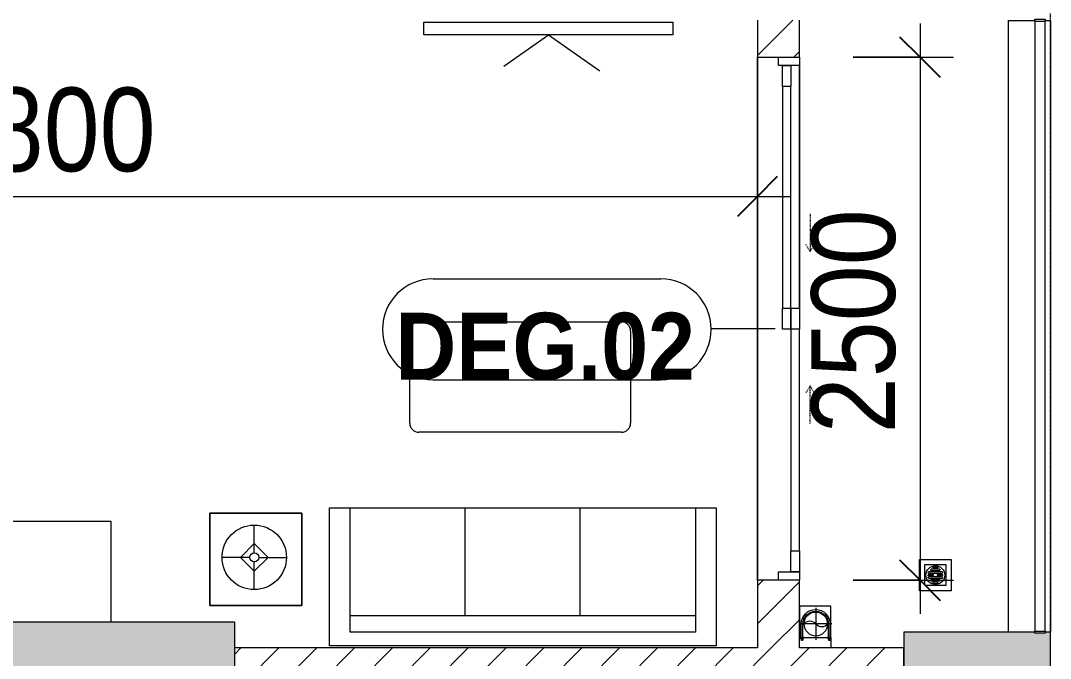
# Model space of a CAD drawing. Header units: millimetres. Extents: x 962 to 241049, y -15958 to 84407.
# Drawn here: x 185509 to 190432, y 61787 to 64835 of the extents above; entities that cross this region are included whole.
import ezdxf

# ---------------------------------------------------------------- set-up
doc = ezdxf.new("R2010")
doc.units = ezdxf.units.MM
for name, pattern in [('Dash', [6, 3, -3]), ('Grid Line', [22.225, 12.7, -3.175, 3.175, -3.175]), ('IMPORT-CENTER _3_', [10.16, 6.35, -1.27, 1.27, -1.27])]:
    doc.linetypes.add(name, pattern=pattern)
for name, color, linetype, lineweight in [('0-1', 7, 'Continuous', 5), ('A-ANNO-DIMS', 211, 'Continuous', 9), ('A-ANNO-DIMS-160', 211, 'Continuous', 9), ('A-DOOR', 31, 'Continuous', 9), ('A-DOOR-FRAM', 31, 'Continuous', 9), ('A-DOOR-HDLN', 31, 'Dash', 9), ('A-DOOR-IDEN', 31, 'Continuous', 9), ('A-FLOR-2', 9, 'Continuous', 9), ('A-FLOR-HRAL', 11, 'Continuous', 9), ('A-WALL', 113, 'Continuous', 9), ('A-WALL-3', 113, 'Continuous', 18), ('A-WALL-PATT-2', 111, 'Continuous', 9), ('G-IMPT', 8, 'Continuous', 9), ('G-IMPT-2', 8, 'IMPORT-CENTER _3_', 9), ('I-FURN', 30, 'Continuous', 9), ('I-FURN-1', 254, 'Continuous', 9), ('M-EQPM', 50, 'Continuous', 9), ('S-COLS', 52, 'Continuous', 9), ('S-COLS-1', 52, 'Continuous', 5), ('S-COLS-2', 7, 'Continuous', 18), ('S-COLS-3', 250, 'Continuous', 9), ('S-GRID-1', 1, 'Grid Line', 9)]:
    doc.layers.add(name, color=color, linetype=linetype, lineweight=lineweight)
doc.styles.add('Arial_B_5', font='arialbd_0.ttf', dxfattribs={"width": 0.9, "height": 320})
doc.styles.add('UTM Avo', font='UTM Avo.ttf', dxfattribs={"width": 0.9, "height": 400})
doc.dimstyles.new('1_Dim_chi_tiet_2_5_1', dxfattribs={"dimscale": 304.8, "dimtxt": 399.720379, "dimasz": 0.629921, "dimexe": 0.524934, "dimexo": 0.0625, "dimgap": 0.052493, "dimtad": 1, "dimdec": 0, "dimrnd": 5, "dimzin": 0, "dimdsep": 46, "dimtxsty": 'UTM Avo', "dimblk1": 'OBLIQUE', "dimblk2": 'OBLIQUE', "dimsah": 1, "dimcen": 0.09, "dimdle": 0.524934, "dimazin": 0, "dimtfac": 1, "dimtdec": 4, "dimtix": 1, "dimtmove": 0, "dimatfit": 3, "dimfxl": 1.049869, "dimfxlon": 1, "dimtvp": 1, "dimtolj": 1, "dimtzin": 0, "dimarcsym": 2})
pattern_1 = [(45, (63179.03, 0), (-90.50967, 90.50967), [])]

# ---------------------------------------------------------------- blocks, each defined once
blk = doc.blocks.new('M_Concrete-Rectangular-Column2 - 450x1300-812578-TKCS_MB TẦNG 1')
at = {"layer": 'S-COLS'}
blk.add_hatch(color=256, dxfattribs=at).paths.add_polyline_path([(-650, 225), (-650, -225), (650, -225), (650, 225), (-180.7, 225)])
at = {"layer": 'S-COLS-2'}
for p, q in [((-650, 225), (650, 225)), ((-650, -225), (-650, 225)), ((650, 225), (650, -225)), ((650, -225), (-650, -225))]:
    blk.add_line(p, q, dxfattribs=at)
blk = doc.blocks.new('NCV_TKTC_KET CAU_rvt-1-TKCS_MB TẦNG 1')
at = {"layer": 'S-COLS-1'}
blk.add_hatch(color=256, dxfattribs=at).paths.add_polyline_path([(127252.6, 61561.9), (127252.6, 61911.9), (127227.6, 61911.9), (127227.6, 61906.9), (127177.6, 61906.9), (127177.6, 61911.9), (126552.6, 61911.9), (126552.6, 61561.9)])
at = {"layer": 'S-COLS-2'}
for p, q in [((127177.6, 61911.9), (126552.6, 61911.9)), ((126552.6, 61911.9), (126552.6, 61561.9)), ((127252.6, 61911.9), (127227.6, 61911.9)), ((127252.6, 61561.9), (127252.6, 61911.9))]:
    blk.add_line(p, q, dxfattribs=at)
at = {"layer": 'S-COLS-3'}
blk.add_blockref('M_Concrete-Rectangular-Column2 - 450x1300-812578-TKCS_MB TẦNG 1', (122702.6, 61736.9), dxfattribs=at)
blk = doc.blocks.new('LOBBY_SOFA_1 - LOBBY_SOFA_1-851489-TKCS_MB TẦNG 1')
at = {"layer": 'I-FURN'}
for p, q in [((-2128.3, 1548.5), (-1160.3, 1548.5)), ((-2172.3, 1064.5), (-2172.3, 1504.5)), ((-1116.3, 1504.5), (-1116.3, 1064.5)), ((-1160.3, 1020.5), (-2128.3, 1020.5)), ((-2556, 660), (-708, 660)), ((-2556, 0), (-2556, 660)), ((-2457, 66), (-2457, 660)), ((-1907, 143), (-1907, 660)), ((-1357, 143), (-1357, 660)), ((-807, 660), (-807, 66)), ((-708, 660), (-708, 0)), ((-2688.2, 633.5), (-3128.2, 633.5)), ((-3128.2, 633.5), (-3128.2, 193.5)), ((-2688.2, 193.5), (-2688.2, 633.5)), ((-2915.4, 445), (-2915.4, 577)), ((-2981.4, 423), (-2915.4, 489)), ((-2915.4, 489), (-2849.4, 423)), ((-2937.4, 423), (-3069.4, 423)), ((-2915.4, 357), (-2981.4, 423)), ((-2849.4, 423), (-2915.4, 357)), ((-2915.4, 269), (-2915.4, 401)), ((-2893.4, 423), (-2761.4, 423)), ((-3128.2, 193.5), (-2688.2, 193.5)), ((-807, 143), (-2457, 143)), ((-807, 66), (-2457, 66)), ((-708, 0), (-2556, 0))]:
    blk.add_line(p, q, dxfattribs=at)
for radius in [154, 22]:
    blk.add_circle((-2915.4, 423), radius, dxfattribs=at)
for centre, start, end in [((-2128.3, 1504.5), 90, 180), ((-1160.3, 1504.5), 0, 90), ((-2128.3, 1064.5), 180, 270), ((-1160.3, 1064.5), 270, 0)]:
    blk.add_arc(centre, 44, start, end, dxfattribs=at)
at = {"layer": 'I-FURN-1'}
for p, q in [((-2128.3, 1548.5), (-1160.3, 1548.5)), ((-2172.3, 1064.5), (-2172.3, 1504.5)), ((-1116.3, 1504.5), (-1116.3, 1064.5)), ((-1160.3, 1020.5), (-2128.3, 1020.5)), ((-2556, 660), (-708, 660)), ((-2556, 0), (-2556, 660)), ((-708, 660), (-708, 0)), ((-3128.2, 633.5), (-2688.2, 633.5)), ((-3128.2, 193.5), (-3128.2, 633.5)), ((-2688.2, 633.5), (-2688.2, 193.5)), ((-2688.2, 193.5), (-3128.2, 193.5)), ((-708, 0), (-2556, 0))]:
    blk.add_line(p, q, dxfattribs=at)
for centre, start, end in [((-2128.3, 1504.5), 90, 180), ((-1160.3, 1504.5), 0, 90), ((-2128.3, 1064.5), 180, 270), ((-1160.3, 1064.5), 270, 0)]:
    blk.add_arc(centre, 44, start, end, dxfattribs=at)
blk = doc.blocks.new('KE TIVI-2 - KE TIVI-2-850637-TKCS_MB TẦNG 1')
at = {"layer": 'I-FURN-1'}
for p, q in [((0, 60), (-245.7, 232.1)), ((213, 209.1), (0, 60)), ((-595.6, 60), (595.6, 60)), ((-595.6, 0), (-595.6, 60)), ((595.6, 60), (595.6, 0)), ((595.6, 0), (-595.6, 0))]:
    blk.add_line(p, q, dxfattribs=at)
blk = doc.blocks.new('HE BEP A1 - HE BEP A 2-V97-TKCS_MB TẦNG 1')
at = {"layer": 'I-FURN'}
for p, q in [((710, 594.4), (3700, 594.4)), ((3700, 594.4), (3700, 0)), ((3700, 594.4), (3700, 0)), ((862.4, 494.4), (1706.9, 494.4)), ((3175.6, 513.2), (2394, 513.2)), ((0, 479.4), (0, 0)), ((662.4, 0), (662.4, 479.4)), ((662.4, 0), (662.4, 479.4)), ((844.9, 120.7), (844.9, 476.9)), ((1541.1, 452.3), (1528.6, 445.1)), ((1566.6, 443.1), (1618.1, 322.3)), ((1724.4, 476.9), (1724.4, 120.7)), ((2364, 483.2), (2364, 111.2)), ((3205.6, 483.2), (3205.6, 111.2)), ((876.4, 408.9), (1346.8, 408.9)), ((1298.3, 440.1), (924.9, 440.1)), ((1644.4, 423.2), (1459, 423.2)), ((1602.7, 313.4), (1523.8, 418.4)), ((2474.5, 410.3), (2470.1, 405.9)), ((2470.1, 405.9), (2499.2, 376.7)), ((2503.6, 381.1), (2474.5, 410.3)), ((2692.1, 413), (2663, 383.9)), ((2667.3, 379.5), (2696.5, 408.6)), ((2696.5, 408.6), (2692.1, 413)), ((2873.2, 408.6), (2877.5, 413)), ((2902.3, 379.5), (2873.2, 408.6)), ((2877.5, 413), (2906.7, 383.9)), ((3066, 381.1), (3095.1, 410.3)), ((3099.5, 405.9), (3070.4, 376.7)), ((3095.1, 410.3), (3099.5, 405.9)), ((871.5, 386.8), (871.5, 182.3)), ((871.5, 380.9), (1351.6, 380.9)), ((871.5, 352.9), (1351.6, 352.9)), ((1351.6, 182.3), (1351.6, 386.8)), ((1405.6, 369.9), (1405.6, 183.2)), ((1697.8, 183.2), (1697.8, 369.9)), ((2499.2, 376.7), (2503.6, 381.1)), ((2663, 383.9), (2667.3, 379.5)), ((2906.7, 383.9), (2902.3, 379.5)), ((3070.4, 376.7), (3066, 381.1)), ((871.5, 324.9), (1351.6, 324.9)), ((871.5, 296.9), (1351.6, 296.9)), ((1618.1, 322.3), (1602.7, 313.4)), ((871.5, 268.9), (1351.6, 268.9)), ((871.5, 240.9), (1351.6, 240.9)), ((871.5, 212.9), (1351.6, 212.9)), ((2467.4, 188.3), (2496.5, 217.4)), ((2500.9, 213), (2471.8, 183.9)), ((2496.5, 217.4), (2500.9, 213)), ((2660.2, 215.8), (2664.6, 220.2)), ((2689.3, 186.7), (2660.2, 215.8)), ((2664.6, 220.2), (2693.7, 191.1)), ((2905, 220.2), (2875.9, 191.1)), ((2880.3, 186.7), (2909.4, 215.8)), ((2909.4, 215.8), (2905, 220.2)), ((3073.1, 217.4), (3068.7, 213)), ((3068.7, 213), (3097.9, 183.9)), ((3102.3, 188.3), (3073.1, 217.4)), ((871.5, 184.9), (1351.6, 184.9)), ((877.9, 156.9), (1345.2, 156.9)), ((2471.8, 183.9), (2467.4, 188.3)), ((2693.7, 191.1), (2689.3, 186.7)), ((2875.9, 191.1), (2880.3, 186.7)), ((3097.9, 183.9), (3102.3, 188.3)), ((1706.9, 103.2), (862.4, 103.2)), ((924.9, 128.9), (1298.3, 128.9)), ((1459, 129.9), (1644.4, 129.9)), ((2451.6, 122.3), (2451.6, 118.3)), ((2484.1, 122.3), (2451.6, 122.3)), ((2451.6, 118.3), (2484.1, 118.3)), ((2484.1, 118.3), (2484.1, 122.3)), ((3085.5, 118.3), (3085.5, 122.3)), ((3085.5, 122.3), (3118, 122.3)), ((3118, 118.3), (3085.5, 118.3)), ((3118, 122.3), (3118, 118.3)), ((3175.6, 81.2), (2394, 81.2)), ((0, 0), (662.4, 0)), ((3700, 0), (662.4, 0))]:
    blk.add_line(p, q, dxfattribs=at)
for centre, radius in [((1485.9, 449.9), 17.8), ((1592.6, 449.9), 17.8), ((2581.9, 298.5), 142.6), ((2581.9, 298.5), 131.3), ((2987.7, 298.5), 142.6), ((2987.7, 298.5), 131.3), ((2581.9, 298.5), 87.2), ((2987.7, 298.5), 87.2), ((1552.8, 316.6), 22.2), ((2581.9, 298.5), 43.6), ((2581.9, 298.5), 30.9), ((2987.7, 298.5), 43.6), ((2987.7, 298.5), 30.9)]:
    blk.add_circle(centre, radius, dxfattribs=at)
for centre, radius, start, end in [((862.4, 476.9), 17.5, 90, 180), ((1706.9, 476.9), 17.5, 0, 90), ((2394, 483.2), 30, 90, 180), ((3175.6, 483.2), 30, 360, 90), ((1537.5, 429.7), 17.8, 119.9521, 219.4618), ((1549.9, 436.9), 17.8, 20.5379, 119.9521), ((924.9, 386.8), 53.3, 90, 180), ((1298.3, 386.8), 53.3, 360, 90), ((1459, 369.9), 53.3, 90, 180), ((1644.4, 369.9), 53.3, 360, 90), ((924.9, 182.3), 53.3, 180, 270), ((1298.3, 182.3), 53.3, 270, 360), ((1459, 183.2), 53.3, 180, 270), ((1644.4, 183.2), 53.3, 270, 360), ((862.4, 120.7), 17.5, 180, 270), ((1706.9, 120.7), 17.5, 270, 360), ((2394, 111.2), 30, 180, 270), ((2485.1, 120.7), 33.5, 163.9419, 180), ((2485.1, 120.7), 33.5, 180, 196.0581), ((2476.6, 123.1), 24.7, 145.204, 163.9419), ((2476.6, 118.2), 24.7, 196.0581, 214.796), ((2467.8, 120.3), 11.6, 9.9102, 170.0898), ((2467.8, 120.3), 11.6, 189.7177, 350.2823), ((2471.3, 126.9), 18.1, 120.7976, 145.204), ((2471.3, 114.5), 18.1, 214.796, 239.2024), ((2467.9, 132.6), 11.5, 90, 120.7976), ((2467.9, 108.8), 11.5, 239.2024, 270), ((2467.9, 132.6), 11.5, 59.2024, 90), ((2467.9, 108.8), 11.5, 270, 300.7976), ((2464.5, 126.9), 18.1, 34.796, 59.2024), ((2464.5, 114.5), 18.1, 300.7976, 325.204), ((2459.1, 123.1), 24.7, 16.0581, 34.796), ((2459.1, 118.2), 24.7, 325.204, 343.9419), ((2450.6, 120.7), 33.5, 0, 16.0581), ((2450.6, 120.7), 33.5, 343.9419, 0), ((3119, 120.7), 33.5, 163.9419, 180), ((3119, 120.7), 33.5, 180, 196.0581), ((3110.5, 123.1), 24.7, 145.204, 163.9419), ((3110.5, 118.2), 24.7, 196.0581, 214.796), ((3105.2, 126.9), 18.1, 120.7976, 145.204), ((3105.2, 114.5), 18.1, 214.796, 239.2024), ((3101.8, 120.3), 11.6, 9.9102, 170.0898), ((3101.8, 120.3), 11.6, 189.7177, 350.2823), ((3101.8, 132.6), 11.5, 90, 120.7976), ((3101.8, 108.8), 11.5, 239.2024, 270), ((3101.8, 132.6), 11.5, 59.2024, 90), ((3101.8, 108.8), 11.5, 270, 300.7976), ((3098.4, 126.9), 18.1, 34.796, 59.2024), ((3098.4, 114.5), 18.1, 300.7976, 325.204), ((3093, 123.1), 24.7, 16.0581, 34.796), ((3093, 118.2), 24.7, 325.204, 343.9419), ((3084.5, 120.7), 33.5, 0, 16.0581), ((3084.5, 120.7), 33.5, 343.9419, 0), ((3175.6, 111.2), 30, 270, 0)]:
    blk.add_arc(centre, radius, start, end, dxfattribs=at)
at = {"layer": 'I-FURN-1'}
for p, q in [((3700, 594.4), (710, 594.4)), ((3700, 0), (3700, 594.4)), ((0, 479.4), (0, 0)), ((0, 0), (3700, 0))]:
    blk.add_line(p, q, dxfattribs=at)
blk = doc.blocks.new('NCV_TKTC_TANG 1_rvt-1-TKCS_MB TẦNG 1')
at = {"layer": 'A-FLOR-2'}
for p, q in [((125852.6, 62160.3), (125852.6, 64660.3)), ((125852.6, 64660.3), (125852.6, 62160.3)), ((126052.6, 63460.3), (126052.6, 64620.3))]:
    blk.add_line(p, q, dxfattribs=at)
at = {"layer": 'I-FURN-1', "rotation": 180}
for name, p in [('KE TIVI-2 - KE TIVI-2-850637-TKCS_MB TẦNG 1', (124852.9, 64826.9)), ('HE BEP A1 - HE BEP A 2-V97-TKCS_MB TẦNG 1', (122762.6, 62441.3))]:
    blk.add_blockref(name, p, dxfattribs=at)
at = {"layer": 'I-FURN-1'}
blk.add_blockref('LOBBY_SOFA_1 - LOBBY_SOFA_1-851489-TKCS_MB TẦNG 1', (126362.6, 61846.9), dxfattribs=at)
blk = doc.blocks.new('TKTC_XREF_251221_MB TANG 1 - TKTC_XREF_260130_MB TANG 1_dwg_THU NUOC - THU NUOC-444531-TKCS_MB TẦNG 1-4202124-TKCS_MB TẦNG 1')
at = {"layer": 'M-EQPM'}
for p, q in [((-23.3, 10.8), (40.9, 10.8)), ((40.9, 4.8), (-23.3, 4.8)), ((-11, 23.3), (28.5, 23.3)), ((28.5, 17.3), (-11, 17.3)), ((-1.1, 35.6), (18.5, 35.6)), ((18.5, 29.6), (-1.1, 29.6)), ((-23.3, -13.6), (40.9, -13.6)), ((40.9, -19.6), (-23.3, -19.6)), ((-11, -26.1), (28.5, -26.1)), ((28.5, -32.1), (-11, -32.1)), ((-1.1, -38.5), (18.5, -38.5)), ((18.5, -44.5), (-1.1, -44.5))]:
    blk.add_line(p, q, dxfattribs=at)
at = {"layer": 'M-EQPM', "flags": 128}
for points in [[(83.7, -79.4), (83.7, 70.6), (-66.3, 70.6), (-66.3, -79.4)], [(58.7, -54.4), (58.7, 45.6), (-41.3, 45.6), (-41.3, -54.4)]]:
    blk.add_lwpolyline(points, close=True, dxfattribs=at)
for points in [[(-23.3, -1.2), (0.7, -1.2), (0.7, -7.2), (-23.3, -7.2)], [(40.9, -7.2), (16.7, -7.2), (16.7, -1.2), (40.9, -1.2)]]:
    blk.add_lwpolyline(points, dxfattribs=at)
at = {"layer": 'M-EQPM'}
for centre, radius, start, end in [((8.7, -4.4), 45, 360, 180), ((8.7, -4.4), 45, 360, 180), ((-23.3, 7.8), 3, 90, 270), ((-11, 20.3), 3, 90, 270), ((-1.1, 32.6), 3, 90, 270), ((18.5, 32.6), 3, 270, 90), ((28.5, 20.3), 3, 270, 90), ((40.9, 7.8), 3, 270, 90), ((8.7, -4.4), 45, 180, 360), ((8.7, -4.4), 45, 180, 360), ((-23.3, -4.2), 3, 90, 270), ((-23.3, -16.6), 3, 90, 270), ((-11, -29.1), 3, 90, 270), ((-1.1, -41.5), 3, 90, 270), ((18.5, -41.5), 3, 270, 90), ((28.5, -29.1), 3, 270, 90), ((40.9, -4.2), 3, 270, 90), ((40.9, -16.6), 3, 270, 90)]:
    blk.add_arc(centre, radius, start, end, dxfattribs=at)
blk = doc.blocks.new('TKTC_XREF_251221_MB TANG 1 - TKTC_XREF_260130_MB TANG 1_dwg_CUM U_DN100-4202115-TKCS_MB TẦNG 1')
at = {"layer": 'G-IMPT'}
blk.add_hatch(color=256, dxfattribs=at).paths.add_polyline_path([(0, -61), (0, -57), (14.8, -55.1), (28.5, -49.4), (40.3, -40.3), (49.4, -28.5), (55.1, -14.8), (57, 0), (55.1, 14.8), (49.4, 28.5), (40.3, 40.3), (28.5, 49.4), (14.8, 55.1), (0, 57), (0, 61), (15.8, 58.9), (30.5, 52.8), (43.1, 43.1), (52.8, 30.5), (58.9, 15.8), (61, 0), (58.9, -15.8), (52.8, -30.5), (43.1, -43.1), (30.5, -52.8), (15.8, -58.9)])
for p, q in [((-79.1, 66.6), (-79.1, 63.4)), ((-76.6, 66.6), (-76.6, 63.4)), ((-74.6, 66.6), (-74.6, 63.4)), ((-72.7, 69.3), (-72.7, 60.7)), ((-66.9, 67.9), (-71.7, 67.9)), ((-66.9, 62.1), (-71.7, 62.1)), ((-65, 69), (0, 69)), ((-79.1, -63.4), (-79.1, -66.6)), ((-76.6, -63.4), (-76.6, -66.6)), ((-74.6, -63.4), (-74.6, -66.6)), ((-72.7, -60.7), (-72.7, -69.3)), ((-66.9, -62.1), (-71.7, -62.1)), ((-66.9, -67.9), (-71.7, -67.9)), ((-65, -69), (0, -69))]:
    blk.add_line(p, q, dxfattribs=at)
at = {"layer": 'G-IMPT', "flags": 128}
for points in [[(-72.7, 67.6), (-78.1, 67.6), (-78.1, 62.4), (-72.7, 62.4)], [(-71.7, 59.2), (-66.9, 59.2), (-66.9, 70.8), (-71.7, 70.8)], [(-66.9, 70.8), (-66.9, 72.7), (-65, 72.7), (-65, 57.3), (-66.9, 57.3), (-66.9, 59.2)], [(-65, 61), (0, 61), (0, 57)], [(-72.7, -62.4), (-78.1, -62.4), (-78.1, -67.6), (-72.7, -67.6)], [(-71.7, -70.8), (-66.9, -70.8), (-66.9, -59.2), (-71.7, -59.2)], [(-66.9, -59.2), (-66.9, -57.3), (-65, -57.3), (-65, -72.7), (-66.9, -72.7), (-66.9, -70.8)], [(-65, -61), (0, -61), (0, -57)]]:
    blk.add_lwpolyline(points, dxfattribs=at)
at = {"layer": 'G-IMPT'}
for centre, radius, start, end in [((-78.1, 66.6), 0.96, 90, 180), ((-78.1, 63.4), 0.96, 180, 270), ((-71.1, 69.3), 1.56, 112.6199, 247.3801), ((-67.9, 65), 4.8, 143.1301, 216.8699), ((-71.1, 60.7), 1.56, 112.6199, 247.3801), ((0, 0), 69, 270, 90), ((0, 0), 61, 270, 90), ((0, 0), 57, 270, 90), ((-78.1, -63.4), 0.96, 90, 180), ((-78.1, -66.6), 0.96, 180, 270), ((-71.1, -60.7), 1.56, 112.6199, 247.3801), ((-67.9, -65), 4.8, 143.1301, 216.8699), ((-71.1, -69.3), 1.56, 112.6199, 247.3801)]:
    blk.add_arc(centre, radius, start, end, dxfattribs=at)
blk = doc.blocks.new('TKTC_XREF_251221_MB TANG 1 - TKTC_XREF_260130_MB TANG 1_dwg_$cc-4202121-TKCS_MB TẦNG 1')
at = {"layer": 'G-IMPT'}
blk.add_circle((0, 0), 0.5, dxfattribs=at)
for centre, radius, start, end in [((0, 0), 0.5, 90, 270), ((0.188, 0.25), 0.313, 126.8699, 233.1301), ((-0.188, -0.25), 0.313, 306.8699, 53.1301)]:
    blk.add_arc(centre, radius, start, end, dxfattribs=at)
at = {"layer": 'G-IMPT-2'}
for p, q in [((0, -0.673), (0, 0.673)), ((-0.673, 0), (0.673, 0))]:
    blk.add_line(p, q, dxfattribs=at)
blk = doc.blocks.new('TKTC_XREF_251221_MB TANG 1 - TKTC_XREF_260130_MB TANG 1_dwg-4202109-TKCS_MB TẦNG 1')
at = {"layer": 'G-IMPT', "flags": 128}
blk.add_lwpolyline([(-76948.6, -339459.7), (-76948.6, -339310), (-77099, -339310), (-77099, -339459.7)], close=True, dxfattribs=at)
blk.add_lwpolyline([(-77099.1, -339498.9), (-77098.8, -339459.8), (-76948.4, -339459.8), (-76948.7, -339509.5), (-77099.1, -339509.5)], dxfattribs=at)
at = {"extrusion": (0, 0, -1), "zscale": -1}
blk.add_blockref('TKTC_XREF_251221_MB TANG 1 - TKTC_XREF_260130_MB TANG 1_dwg_THU NUOC - THU NUOC-444531-TKCS_MB TẦNG 1-4202124-TKCS_MB TẦNG 1', (76440.4, -339157), dxfattribs=at)
at = {"extrusion": (0, 0, -1)}
for name, p, xscale, yscale, zscale, rotation in [('TKTC_XREF_251221_MB TANG 1 - TKTC_XREF_260130_MB TANG 1_dwg_$cc-4202121-TKCS_MB TẦNG 1', (77020.2, -339394.8), 113.7150000000073, 113.7150000000073, -113.7150000000073, 269.9990086637467), ('TKTC_XREF_251221_MB TANG 1 - TKTC_XREF_260130_MB TANG 1_dwg_CUM U_DN100-4202115-TKCS_MB TẦNG 1', (77021.1, -339394.8), 0.9975000000000006, 0.9975000000000006, -0.9975000000000006, 90.00099133829468)]:
    blk.add_blockref(name, p, dxfattribs=dict(at, xscale=xscale, yscale=yscale, zscale=zscale, rotation=rotation))
blk = doc.blocks.new('TKTC_XREF_251221_MB TANG 1 - TKTC_XREF_251221_MB TANG 1-2038492-TKCS_MB TẦNG 1')
blk.add_blockref('TKTC_XREF_251221_MB TANG 1 - TKTC_XREF_260130_MB TANG 1_dwg-4202109-TKCS_MB TẦNG 1', (169499.1, 384109.7))
blk = doc.blocks.new('Railing - 50 x 10mm-1251311-TKCS_MB TẦNG 1')
at = {"layer": 'A-FLOR-HRAL'}
for p, q in [((25, 5), (-25, 5)), ((-25, 5), (-25, -5)), ((25, -5), (25, 5)), ((-25, -5), (25, -5))]:
    blk.add_line(p, q, dxfattribs=at)
blk = doc.blocks.new('Railing - Railing-3224920-TKCS_MB TẦNG 1')
at = {"layer": 'A-FLOR-HRAL'}
for p, q in [((127177.6, 64831.3), (127177.6, 61916.9)), ((127227.6, 61916.9), (127227.6, 64831.3))]:
    blk.add_line(p, q, dxfattribs=at)
at = {"extrusion": (0, 0, -1), "zscale": -1}
for p in [(-127202.6, 64836.3), (-127202.6, 61911.9)]:
    blk.add_blockref('Railing - 50 x 10mm-1251311-TKCS_MB TẦNG 1', p, dxfattribs=at)
blk = doc.blocks.new('DEG_02-DEG_03 - DEG_02-2500x2400mm-CỬA ĐI 02 CÁNH TRƯỢT-841416-TKCS_MB TẦNG 1')
at = {"layer": 'A-DOOR'}
for p, q in [((-50, -60), (-50, -20)), ((-50, -20), (50, -20)), ((50, -20), (50, -60)), ((1110, -20), (50, -20)), ((1110, -60), (1110, -20)), ((1110, -20), (1210, -20)), ((1210, -20), (1210, -60)), ((-1210, -100), (-1210, -60)), ((-1210, -60), (-1110, -60)), ((-1110, -60), (-1110, -100)), ((-50, -60), (-1110, -60)), ((50, -60), (-50, -60)), ((-50, -100), (-50, -60)), ((-50, -60), (50, -60)), ((50, -60), (1110, -60)), ((50, -60), (50, -100)), ((1210, -60), (1110, -60)), ((-1110, -100), (-1210, -100)), ((-1110, -100), (-50, -100)), ((50, -100), (-50, -100))]:
    blk.add_line(p, q, dxfattribs=at)
at = {"layer": 'A-DOOR-FRAM'}
for p, q in [((-1250, 0), (-1210, 0)), ((-1250, -100), (-1250, 0)), ((-1210, 0), (-1210, -100)), ((1210, -100), (1210, 0)), ((1210, 0), (1250, 0)), ((1250, 0), (1250, -100)), ((-1210, -100), (-1250, -100)), ((1250, -100), (1210, -100))]:
    blk.add_line(p, q, dxfattribs=at)
at = {"layer": 'A-DOOR-HDLN'}
for p, q in [((-320.4, -151.1), (-355, -131.1)), ((320.4, -151.1), (355, -131.1)), ((-500.4, -151.1), (-320.4, -151.1)), ((-320.4, -151.1), (-355, -171.1)), ((320.4, -151.1), (355, -171.1)), ((500.4, -151.1), (320.4, -151.1))]:
    blk.add_line(p, q, dxfattribs=at)
blk = doc.blocks.new('STN_Door Tag - STN_Door Tag-1788670-TKCS_MB TẦNG 1')
at = {"layer": 'A-DOOR-IDEN'}
for p, q in [((-3.37, 1.495), (3.431, 1.495)), ((-3.37, -1.524), (3.431, -1.524))]:
    blk.add_line(p, q, dxfattribs=at)
for centre, start, end in [((-3.37, -0.015), 90, 270), ((3.431, -0.015), 270, 90)]:
    blk.add_arc(centre, 1.509, start, end, dxfattribs=at)
blk = doc.blocks.new('DIMBLOCK285-TKCS_MB TẦNG 1')
at = {"layer": 'A-ANNO-DIMS-160'}
for p, q in [((189808.4, 64820.3), (189808.4, 62000.3)), ((189488.4, 64660.3), (189968.4, 64660.3)), ((189808.4, 64660.3), (189488.4, 64660.3)), ((189488.4, 62160.3), (189968.4, 62160.3)), ((189808.4, 62160.3), (189488.4, 62160.3))]:
    blk.add_line(p, q, dxfattribs=at)
at = {"layer": 'A-ANNO-DIMS-160', "lineweight": 25}
for p, q in [((189808.4, 64660.3), (189712.4, 64756.3)), ((189808.4, 64660.3), (189904.4, 64564.3)), ((189808.4, 62160.3), (189712.4, 62256.3)), ((189808.4, 62160.3), (189904.4, 62064.3))]:
    blk.add_line(p, q, dxfattribs=at)
at = {"layer": 'A-ANNO-DIMS-160', "color": 0, "insert": (189288.7, 62862.5), "char_height": 400, "width": 1314.636, "attachment_point": 1, "rotation": 90, "line_spacing_factor": 1.110334, "style": 'UTM Avo'}
blk.add_mtext('2500', dxfattribs=at)
blk = doc.blocks.new('_Oblique')
at = {"color": 0, "linetype": 'ByBlock', "lineweight": -2}
blk.add_line((-0.5, -0.5), (0.5, 0.5), dxfattribs=at)
blk = doc.blocks.new('DIMBLOCK380-TKCS_MB TẦNG 1')
at = {"layer": 'A-ANNO-DIMS-160'}
for p, q in [((182231.5, 64314.9), (182231.5, 63834.9)), ((182231.5, 63994.9), (182231.5, 64314.9)), ((189031.6, 64314.9), (189031.6, 63834.9)), ((189031.6, 63994.9), (189031.6, 64314.9)), ((182071.5, 63994.9), (189191.6, 63994.9))]:
    blk.add_line(p, q, dxfattribs=at)
at = {"layer": 'A-ANNO-DIMS-160', "lineweight": 25}
for p, q in [((182231.5, 63994.9), (182327.5, 64090.9)), ((189031.6, 63994.9), (189127.6, 64090.9)), ((182231.5, 63994.9), (182135.5, 63898.9)), ((189031.6, 63994.9), (188935.6, 63898.9))]:
    blk.add_line(p, q, dxfattribs=at)
at = {"layer": 'A-ANNO-DIMS-160', "color": 0, "insert": (185083.8, 64514.5), "char_height": 400, "width": 1314.636, "attachment_point": 1, "line_spacing_factor": 1.110334, "style": 'UTM Avo'}
blk.add_mtext('6800', dxfattribs=at)

msp = doc.modelspace()

# ---------------------------------------------------------------- hatches: boundary and pattern name
at = {"layer": 'A-WALL-PATT-2'}
h = msp.add_hatch(dxfattribs=at)
h.set_pattern_fill('FP_1', color=256, style=0, pattern_type=2)
h.set_pattern_definition(pattern_1)
h.paths.add_polyline_path([(189231.6, 61836.9), (189231.6, 62160.3), (189031.6, 62160.3), (189031.6, 61836.9)])
h.paths.add_polyline_path([(189031.6, 64660.3), (189231.6, 64660.3), (189231.6, 64836.9), (189031.6, 64836.9)])
h = msp.add_hatch(dxfattribs=at)
h.set_pattern_fill('FP_1', color=256, style=0, pattern_type=2)
h.set_pattern_definition(pattern_1)
h.paths.add_polyline_path([(186999.5, 61636.9), (187856.6, 61636.9), (187856.6, 61640.3), (187906.6, 61640.3), (187906.6, 61636.9), (189731.6, 61636.9), (189731.6, 61836.9), (186531.7, 61836.9), (186531.7, 61636.9)])

# ---------------------------------------------------------------- linework, layer by layer
at = {"layer": 'A-DOOR-IDEN'}
msp.add_line((189115.9, 63361.2), (188810.4, 63361.2), dxfattribs=at)
at = {"layer": 'A-WALL'}
for p, q in [((190231.6, 61911.9), (190231.6, 64834.9)), ((190431.6, 64834.9), (190431.6, 61911.9)), ((189031.6, 62160.3), (189031.6, 64660.3)), ((189231.6, 64620.3), (189231.6, 63460.3))]:
    msp.add_line(p, q, dxfattribs=at)
at = {"layer": 'A-WALL-3'}
for p, q in [((189031.6, 64836.9), (189031.6, 64660.3)), ((189231.6, 64660.3), (189231.6, 64836.9)), ((190231.6, 64835.3), (190231.6, 64834.9)), ((190231.6, 64834.9), (190356.6, 64834.9)), ((190406.6, 64834.9), (190431.6, 64834.9)), ((190431.6, 64834.9), (190431.6, 64835.3)), ((189031.6, 64660.3), (189231.6, 64660.3)), ((189231.6, 62160.3), (189031.6, 62160.3)), ((189031.6, 62160.3), (189031.6, 61836.9)), ((189231.6, 61836.9), (189231.6, 62160.3)), ((189031.6, 61836.9), (186531.7, 61836.9)), ((186531.7, 61836.9), (186531.7, 61636.9)), ((189731.6, 61836.9), (189231.6, 61836.9)), ((189731.6, 61636.9), (189731.6, 61836.9))]:
    msp.add_line(p, q, dxfattribs=at)
at = {"layer": 'S-GRID-1'}
msp.add_line((190431.6, 15532), (190431.6, 78459.2), dxfattribs=at)

# ---------------------------------------------------------------- block references
at = {"layer": '0-1'}
for name in ['NCV_TKTC_KET CAU_rvt-1-TKCS_MB TẦNG 1', 'NCV_TKTC_TANG 1_rvt-1-TKCS_MB TẦNG 1']:
    msp.add_blockref(name, (63179, 0), dxfattribs=at)
at = {"layer": 'A-DOOR', "rotation": 90.00000000000011}
msp.add_blockref('DEG_02-DEG_03 - DEG_02-2500x2400mm-CỬA ĐI 02 CÁNH TRƯỢT-841416-TKCS_MB TẦNG 1', (189131.6, 63410.3), dxfattribs=at)
at = {"layer": 'A-DOOR-IDEN', "xscale": 159.9999999999999, "yscale": 159.9999999999999, "zscale": 159.9999999999999}
msp.add_blockref('STN_Door Tag - STN_Door Tag-1788670-TKCS_MB TẦNG 1', (188019.9, 63361.9), dxfattribs=at)
at = {"layer": 'A-FLOR-HRAL'}
msp.add_blockref('Railing - Railing-3224920-TKCS_MB TẦNG 1', (63179, 0), dxfattribs=at)
at = {"layer": 'M-EQPM'}
msp.add_blockref('TKTC_XREF_251221_MB TANG 1 - TKTC_XREF_251221_MB TANG 1-2038492-TKCS_MB TẦNG 1', (96831.6, 17236.9), dxfattribs=at)

# ---------------------------------------------------------------- texts
at = {"layer": 'A-DOOR-IDEN', "insert": (188016.7, 63276.5), "char_height": 320, "width": 1467.36, "attachment_point": 5, "line_spacing_factor": 0.936439, "style": 'Arial_B_5'}
msp.add_mtext('\\pt7.2,14.4,21.6,28.8,36,43.2,50.4,57.6,64.8,72,79.2,86.4,93.6,100.8,108,115.2,122.4,129.6,136.8,144,151.2,158.4,165.6,172.8,180,187.2,194.4,201.6,208.8,216,223.2,230.4;DEG.02', dxfattribs=at)

# ---------------------------------------------------------------- dimensions: what is measured, and where the dimension line sits
at = {"layer": 'A-ANNO-DIMS'}
dim = msp.add_linear_dim(base=(189808.4, 62160.3), p1=(189488.4, 64660.3), p2=(189488.4, 62160.3), angle=90, dimstyle='1_Dim_chi_tiet_2_5_1', override={"dimpost": '<>', "dimfxl": 2500}, dxfattribs=at)
dim.commit()
dim.dimension.update_dxf_attribs({"geometry": 'DIMBLOCK285-TKCS_MB TẦNG 1', "text_midpoint": (189585.4, 63410.3)})
dim = msp.add_linear_dim(base=(189031.6, 63994.9), p1=(182231.5, 64314.9), p2=(189031.6, 64314.9), dimstyle='1_Dim_chi_tiet_2_5_1', override={"dimpost": '<>', "dimfxl": 6800.071331}, dxfattribs=at)
dim.commit()
dim.dimension.update_dxf_attribs({"geometry": 'DIMBLOCK380-TKCS_MB TẦNG 1', "text_midpoint": (185631.6, 64217.9)})

doc.saveas('drawing.dxf')
